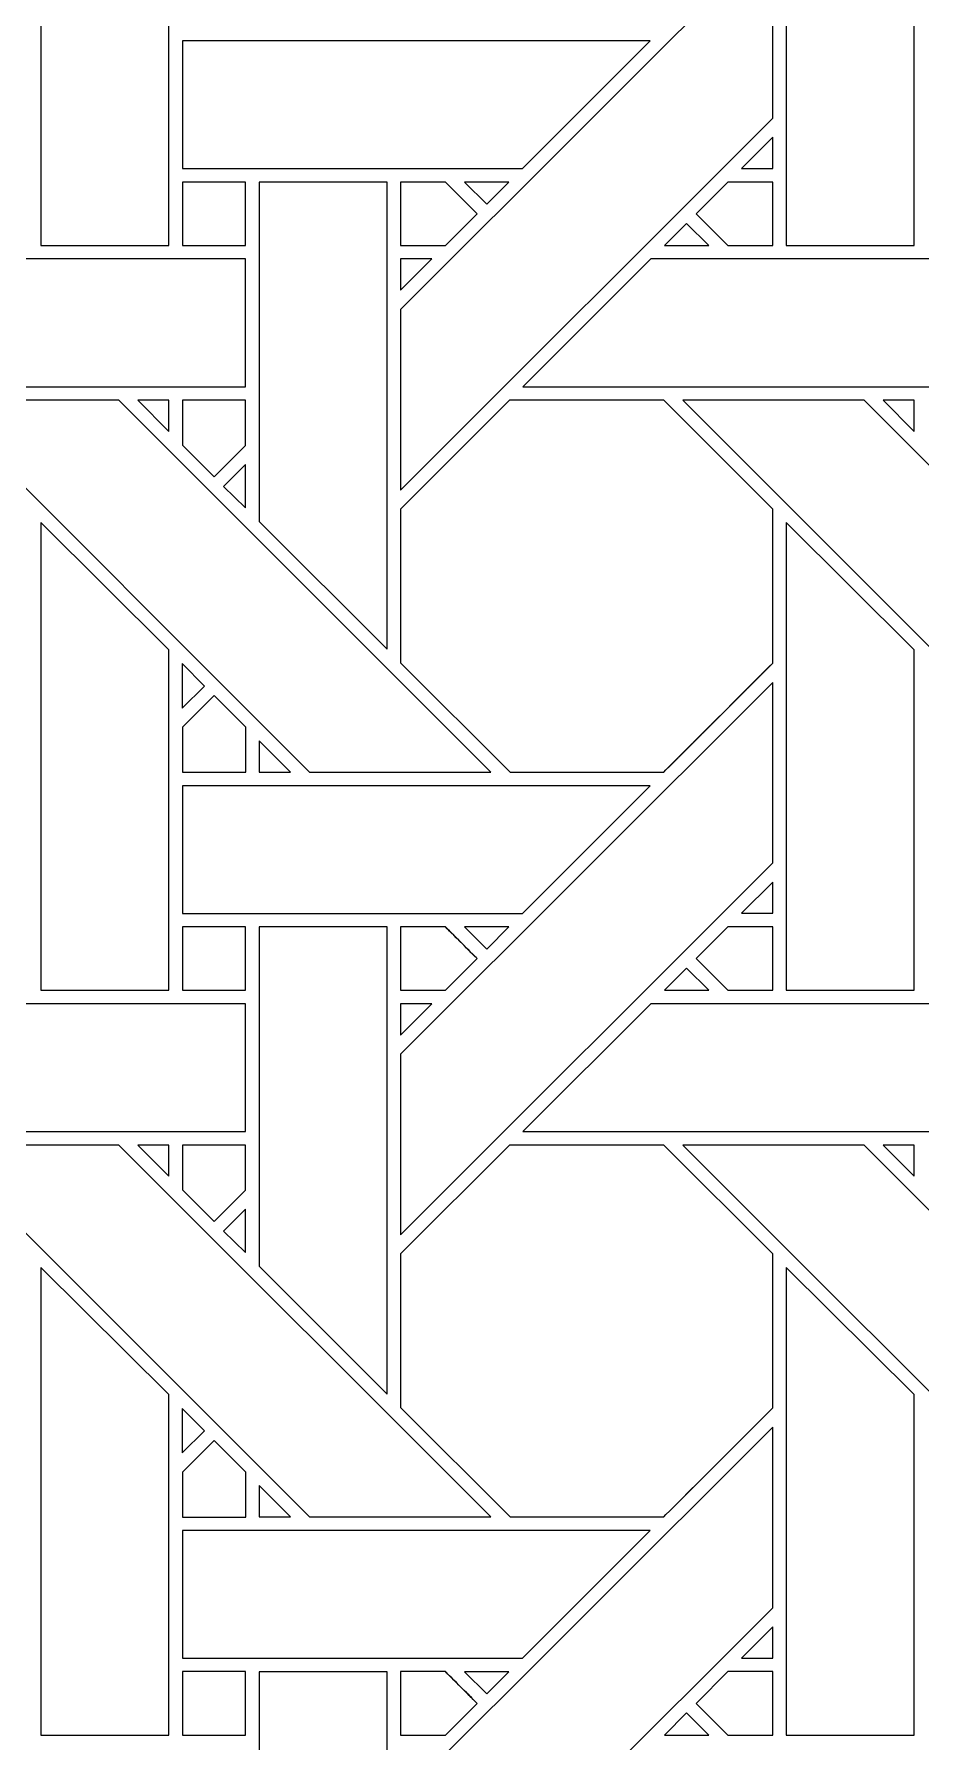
# Model space of a CAD drawing. Header units: inches. Extents: x 4.4 to 20.4, y 1.1 to 17.1.
# Drawn here: x 15.949 to 17.078, y 10.943 to 13.119 of the extents above; entities that cross this region are included whole.
import ezdxf

# ---------------------------------------------------------------- set-up
doc = ezdxf.new("R2010")
doc.units = ezdxf.units.IN
doc.header["$MEASUREMENT"] = 0
doc.layers.add('Design', color=7, linetype='Continuous', lineweight=0)

msp = doc.modelspace()

# ---------------------------------------------------------------- linework, layer by layer
at = {"layer": 'Design'}
for points, knots in [([(4.3829, 17.0948), (4.3829, 17.0948), (4.3829, 1.0948), (4.3829, 1.0948), (4.3829, 1.0948), (20.3829, 1.0948), (20.3829, 1.0948), (20.3829, 1.0948), (20.3829, 17.0948), (20.3829, 17.0948), (20.3829, 17.0948), (4.3829, 17.0948), (4.3829, 17.0948)], [0, 0, 0, 0, 1, 1, 1, 2, 2, 2, 3, 3, 3, 4, 4, 4, 4]), ([(19.3728, 16.2388), (19.3728, 16.2388), (5.2388, 16.2388), (5.2388, 16.2388), (5.2388, 16.2388), (5.2388, 1.9507), (5.2388, 1.9507), (5.2388, 1.9507), (19.5269, 1.9507), (19.5269, 1.9507), (19.5269, 1.9507), (19.5269, 16.2388), (19.5269, 16.2388), (19.5269, 16.2388), (19.3728, 16.2388), (19.3728, 16.2388)], [0, 0, 0, 0, 1, 1, 1, 2, 2, 2, 3, 3, 3, 4, 4, 4, 5, 5, 5, 5]), ([(15.9574, 12.8493), (15.9574, 12.8493), (15.9574, 13.4452), (15.9574, 13.4452), (15.9574, 13.4452), (16.1201, 13.283), (16.1201, 13.283), (16.1201, 13.283), (16.1201, 12.8493), (16.1201, 12.8493), (16.1201, 12.8493), (15.9574, 12.8493), (15.9574, 12.8493)], [0, 0, 0, 0, 1, 1, 1, 2, 2, 2, 3, 3, 3, 4, 4, 4, 4]), ([(16.9061, 12.8493), (16.9061, 12.8493), (16.9061, 13.4452), (16.9061, 13.4452), (16.9061, 13.4452), (17.0689, 13.283), (17.0689, 13.283), (17.0689, 13.283), (17.0689, 12.8493), (17.0689, 12.8493), (17.0689, 12.8493), (16.9061, 12.8493), (16.9061, 12.8493)], [0, 0, 0, 0, 1, 1, 1, 2, 2, 2, 3, 3, 3, 4, 4, 4, 4]), ([(16.889, 13.0116), (16.889, 13.0116), (16.4153, 12.5379), (16.4153, 12.5379), (16.4153, 12.5379), (16.4153, 12.768), (16.4153, 12.768), (16.4153, 12.768), (16.889, 13.2416), (16.889, 13.2416), (16.889, 13.2416), (16.889, 13.0116), (16.889, 13.0116)], [0, 0, 0, 0, 1, 1, 1, 2, 2, 2, 3, 3, 3, 4, 4, 4, 4]), ([(16.5704, 12.9474), (16.5704, 12.9474), (16.1375, 12.9474), (16.1375, 12.9474), (16.1375, 12.9474), (16.1375, 13.1101), (16.1375, 13.1101), (16.1375, 13.1101), (16.7332, 13.1101), (16.7332, 13.1101), (16.7332, 13.1101), (16.5704, 12.9474), (16.5704, 12.9474)], [0, 0, 0, 0, 1, 1, 1, 2, 2, 2, 3, 3, 3, 4, 4, 4, 4]), ([(16.889, 12.9872), (16.889, 12.9872), (16.889, 12.9474), (16.889, 12.9474), (16.889, 12.9474), (16.8492, 12.9474), (16.8492, 12.9474), (16.8492, 12.9474), (16.889, 12.9872), (16.889, 12.9872)], [0, 0, 0, 0, 1, 1, 1, 2, 2, 2, 3, 3, 3, 3]), ([(16.1375, 12.9301), (16.1375, 12.9301), (16.2177, 12.9301), (16.2177, 12.9301), (16.2177, 12.9301), (16.2177, 12.8494), (16.2177, 12.8494), (16.2177, 12.8494), (16.1375, 12.8494), (16.1375, 12.8494), (16.1375, 12.8494), (16.1375, 12.9301), (16.1375, 12.9301)], [0, 0, 0, 0, 1, 1, 1, 2, 2, 2, 3, 3, 3, 4, 4, 4, 4]), ([(16.2177, 12.8494), (16.2177, 12.8494), (16.1375, 12.8494), (16.1375, 12.8494), (16.1375, 12.8494), (16.1375, 12.9301), (16.1375, 12.9301), (16.1375, 12.9301), (16.2177, 12.9301), (16.2177, 12.9301), (16.2177, 12.9301), (16.2177, 12.8494), (16.2177, 12.8494)], [0, 0, 0, 0, 1, 1, 1, 2, 2, 2, 3, 3, 3, 4, 4, 4, 4]), ([(16.2352, 12.4979), (16.2352, 12.4979), (16.2352, 12.9301), (16.2352, 12.9301), (16.2352, 12.9301), (16.3982, 12.9301), (16.3982, 12.9301), (16.3982, 12.9301), (16.3982, 12.335), (16.3982, 12.335), (16.3982, 12.335), (16.2352, 12.4979), (16.2352, 12.4979)], [0, 0, 0, 0, 1, 1, 1, 2, 2, 2, 3, 3, 3, 4, 4, 4, 4]), ([(16.4724, 12.9301), (16.4775, 12.925), (16.5083, 12.8942), (16.5127, 12.8898), (16.5127, 12.8898), (16.4723, 12.8494), (16.4723, 12.8494), (16.4723, 12.8494), (16.4153, 12.8494), (16.4153, 12.8494), (16.4153, 12.8494), (16.4153, 12.9301), (16.4153, 12.9301), (16.4153, 12.9301), (16.4724, 12.9301), (16.4724, 12.9301)], [0, 0, 0, 0, 1, 1, 1, 2, 2, 2, 3, 3, 3, 4, 4, 4, 5, 5, 5, 5]), ([(16.5127, 12.8898), (16.5127, 12.8898), (16.4723, 12.8494), (16.4723, 12.8494), (16.4723, 12.8494), (16.4153, 12.8494), (16.4153, 12.8494), (16.4153, 12.8494), (16.4153, 12.9301), (16.4153, 12.9301), (16.4153, 12.9301), (16.4724, 12.9301), (16.4724, 12.9301), (16.4777, 12.9249), (16.5085, 12.894), (16.5127, 12.8898)], [0, 0, 0, 0, 1, 1, 1, 2, 2, 2, 3, 3, 3, 4, 4, 4, 5, 5, 5, 5]), ([(16.4967, 12.9301), (16.4967, 12.9301), (16.5532, 12.9301), (16.5532, 12.9301), (16.5532, 12.9301), (16.5249, 12.9019), (16.5249, 12.9019), (16.5249, 12.9019), (16.4967, 12.9301), (16.4967, 12.9301)], [0, 0, 0, 0, 1, 1, 1, 2, 2, 2, 3, 3, 3, 3]), ([(16.8319, 12.8494), (16.8319, 12.8494), (16.7915, 12.8897), (16.7915, 12.8897), (16.7915, 12.8897), (16.832, 12.9302), (16.832, 12.9302), (16.832, 12.9302), (16.889, 12.9302), (16.889, 12.9302), (16.889, 12.9302), (16.889, 12.8494), (16.889, 12.8494), (16.889, 12.8494), (16.8319, 12.8494), (16.8319, 12.8494)], [0, 0, 0, 0, 1, 1, 1, 2, 2, 2, 3, 3, 3, 4, 4, 4, 5, 5, 5, 5]), ([(16.889, 12.8494), (16.889, 12.8494), (16.8319, 12.8494), (16.8319, 12.8494), (16.8319, 12.8494), (16.7915, 12.8897), (16.7915, 12.8897), (16.7915, 12.8897), (16.832, 12.9302), (16.832, 12.9302), (16.832, 12.9302), (16.889, 12.9302), (16.889, 12.9302), (16.889, 12.9302), (16.889, 12.8494), (16.889, 12.8494)], [0, 0, 0, 0, 1, 1, 1, 2, 2, 2, 3, 3, 3, 4, 4, 4, 5, 5, 5, 5]), ([(16.7794, 12.8776), (16.7794, 12.8776), (16.8076, 12.8493), (16.8076, 12.8493), (16.8076, 12.8493), (16.7511, 12.8493), (16.7511, 12.8493), (16.7511, 12.8493), (16.7794, 12.8776), (16.7794, 12.8776)], [0, 0, 0, 0, 1, 1, 1, 2, 2, 2, 3, 3, 3, 3]), ([(16.2177, 12.8322), (16.2177, 12.8322), (16.2177, 12.6694), (16.2177, 12.6694), (16.2177, 12.6694), (15.6224, 12.6694), (15.6224, 12.6694), (15.6224, 12.6694), (15.7853, 12.8322), (15.7853, 12.8322), (15.7853, 12.8322), (16.2177, 12.8322), (16.2177, 12.8322)], [0, 0, 0, 0, 1, 1, 1, 2, 2, 2, 3, 3, 3, 4, 4, 4, 4]), ([(16.4551, 12.8322), (16.4551, 12.8322), (16.4153, 12.7924), (16.4153, 12.7924), (16.4153, 12.7924), (16.4153, 12.8322), (16.4153, 12.8322), (16.4153, 12.8322), (16.4551, 12.8322), (16.4551, 12.8322)], [0, 0, 0, 0, 1, 1, 1, 2, 2, 2, 3, 3, 3, 3]), ([(17.1664, 12.8322), (17.1664, 12.8322), (17.1664, 12.6694), (17.1664, 12.6694), (17.1664, 12.6694), (16.5711, 12.6694), (16.5711, 12.6694), (16.5711, 12.6694), (16.734, 12.8322), (16.734, 12.8322), (16.734, 12.8322), (17.1664, 12.8322), (17.1664, 12.8322)], [0, 0, 0, 0, 1, 1, 1, 2, 2, 2, 3, 3, 3, 4, 4, 4, 4]), ([(16.5303, 12.1786), (16.5303, 12.1786), (16.2993, 12.1786), (16.2993, 12.1786), (16.2993, 12.1786), (15.8257, 12.6522), (15.8257, 12.6522), (15.8257, 12.6522), (16.0567, 12.6522), (16.0567, 12.6522), (16.0567, 12.6522), (16.5303, 12.1786), (16.5303, 12.1786)], [0, 0, 0, 0, 1, 1, 1, 2, 2, 2, 3, 3, 3, 4, 4, 4, 4]), ([(16.0808, 12.6522), (16.0808, 12.6522), (16.1202, 12.6522), (16.1202, 12.6522), (16.1202, 12.6522), (16.1202, 12.6124), (16.1202, 12.6124), (16.1202, 12.6124), (16.0808, 12.6522), (16.0808, 12.6522)], [0, 0, 0, 0, 1, 1, 1, 2, 2, 2, 3, 3, 3, 3]), ([(16.2177, 12.6523), (16.2177, 12.6523), (16.2177, 12.5947), (16.2177, 12.5947), (16.2177, 12.5947), (16.1778, 12.5547), (16.1778, 12.5547), (16.1778, 12.5547), (16.1375, 12.5951), (16.1375, 12.5951), (16.1375, 12.5951), (16.1375, 12.6523), (16.1375, 12.6523), (16.1375, 12.6523), (16.2177, 12.6523), (16.2177, 12.6523)], [0, 0, 0, 0, 1, 1, 1, 2, 2, 2, 3, 3, 3, 4, 4, 4, 5, 5, 5, 5]), ([(16.1778, 12.5547), (16.1778, 12.5547), (16.1375, 12.5951), (16.1375, 12.5951), (16.1375, 12.5951), (16.1375, 12.6523), (16.1375, 12.6523), (16.1375, 12.6523), (16.2177, 12.6523), (16.2177, 12.6523), (16.2177, 12.6523), (16.2177, 12.5947), (16.2177, 12.5947), (16.2177, 12.5947), (16.1778, 12.5547), (16.1778, 12.5547)], [0, 0, 0, 0, 1, 1, 1, 2, 2, 2, 3, 3, 3, 4, 4, 4, 5, 5, 5, 5]), ([(16.554, 12.6523), (16.554, 12.6523), (16.7502, 12.6523), (16.7502, 12.6523), (16.7502, 12.6523), (16.889, 12.5135), (16.889, 12.5135), (16.889, 12.5135), (16.889, 12.3173), (16.889, 12.3173), (16.8712, 12.2994), (16.7593, 12.1876), (16.7503, 12.1786), (16.7503, 12.1786), (16.5546, 12.1786), (16.5546, 12.1786), (16.5546, 12.1786), (16.4153, 12.3179), (16.4153, 12.3179), (16.4153, 12.3179), (16.4153, 12.5135), (16.4153, 12.5135), (16.4153, 12.5135), (16.554, 12.6523), (16.554, 12.6523)], [0, 0, 0, 0, 1, 1, 1, 2, 2, 2, 3, 3, 3, 4, 4, 4, 5, 5, 5, 6, 6, 6, 7, 7, 7, 8, 8, 8, 8]), ([(16.889, 12.3173), (16.8709, 12.2991), (16.759, 12.1874), (16.7503, 12.1786), (16.7503, 12.1786), (16.5546, 12.1786), (16.5546, 12.1786), (16.5546, 12.1786), (16.4153, 12.3179), (16.4153, 12.3179), (16.4153, 12.3179), (16.4153, 12.5135), (16.4153, 12.5135), (16.4153, 12.5135), (16.554, 12.6523), (16.554, 12.6523), (16.554, 12.6523), (16.7502, 12.6523), (16.7502, 12.6523), (16.7502, 12.6523), (16.889, 12.5135), (16.889, 12.5135), (16.889, 12.5135), (16.889, 12.3173), (16.889, 12.3173)], [0, 0, 0, 0, 1, 1, 1, 2, 2, 2, 3, 3, 3, 4, 4, 4, 5, 5, 5, 6, 6, 6, 7, 7, 7, 8, 8, 8, 8]), ([(17.479, 12.1786), (17.479, 12.1786), (17.248, 12.1786), (17.248, 12.1786), (17.248, 12.1786), (16.7745, 12.6522), (16.7745, 12.6522), (16.7745, 12.6522), (17.0054, 12.6522), (17.0054, 12.6522), (17.0054, 12.6522), (17.479, 12.1786), (17.479, 12.1786)], [0, 0, 0, 0, 1, 1, 1, 2, 2, 2, 3, 3, 3, 4, 4, 4, 4]), ([(17.0295, 12.6522), (17.0295, 12.6522), (17.069, 12.6522), (17.069, 12.6522), (17.069, 12.6522), (17.069, 12.6124), (17.069, 12.6124), (17.069, 12.6124), (17.0295, 12.6522), (17.0295, 12.6522)], [0, 0, 0, 0, 1, 1, 1, 2, 2, 2, 3, 3, 3, 3]), ([(16.2177, 12.5704), (16.2177, 12.5704), (16.2177, 12.5152), (16.2177, 12.5152), (16.2177, 12.5152), (16.1899, 12.5426), (16.1899, 12.5426), (16.1899, 12.5426), (16.2177, 12.5704), (16.2177, 12.5704)], [0, 0, 0, 0, 1, 1, 1, 2, 2, 2, 3, 3, 3, 3]), ([(15.9574, 11.9006), (15.9574, 11.9006), (15.9574, 12.4964), (15.9574, 12.4964), (15.9574, 12.4964), (16.1201, 12.3343), (16.1201, 12.3343), (16.1201, 12.3343), (16.1201, 11.9006), (16.1201, 11.9006), (16.1201, 11.9006), (15.9574, 11.9006), (15.9574, 11.9006)], [0, 0, 0, 0, 1, 1, 1, 2, 2, 2, 3, 3, 3, 4, 4, 4, 4]), ([(16.9061, 11.9006), (16.9061, 11.9006), (16.9061, 12.4964), (16.9061, 12.4964), (16.9061, 12.4964), (17.0689, 12.3343), (17.0689, 12.3343), (17.0689, 12.3343), (17.0689, 11.9006), (17.0689, 11.9006), (17.0689, 11.9006), (16.9061, 11.9006), (16.9061, 11.9006)], [0, 0, 0, 0, 1, 1, 1, 2, 2, 2, 3, 3, 3, 4, 4, 4, 4]), ([(16.1374, 12.26), (16.1374, 12.26), (16.1374, 12.3168), (16.1374, 12.3168), (16.1374, 12.3168), (16.1656, 12.2882), (16.1656, 12.2882), (16.1656, 12.2882), (16.1374, 12.26), (16.1374, 12.26)], [0, 0, 0, 0, 1, 1, 1, 2, 2, 2, 3, 3, 3, 3]), ([(16.889, 12.0628), (16.889, 12.0628), (16.4153, 11.5892), (16.4153, 11.5892), (16.4153, 11.5892), (16.4153, 11.8193), (16.4153, 11.8193), (16.4153, 11.8193), (16.889, 12.2929), (16.889, 12.2929), (16.889, 12.2929), (16.889, 12.0628), (16.889, 12.0628)], [0, 0, 0, 0, 1, 1, 1, 2, 2, 2, 3, 3, 3, 4, 4, 4, 4]), ([(16.1375, 12.1784), (16.1375, 12.1784), (16.1375, 12.2357), (16.1375, 12.2357), (16.1375, 12.2357), (16.1778, 12.276), (16.1778, 12.276), (16.1778, 12.276), (16.2181, 12.2357), (16.2181, 12.2357), (16.2181, 12.2357), (16.2181, 12.1784), (16.2181, 12.1784), (16.2181, 12.1784), (16.1375, 12.1784), (16.1375, 12.1784)], [0, 0, 0, 0, 1, 1, 1, 2, 2, 2, 3, 3, 3, 4, 4, 4, 5, 5, 5, 5]), ([(16.1778, 12.276), (16.1778, 12.276), (16.2181, 12.2357), (16.2181, 12.2357), (16.2181, 12.2357), (16.2181, 12.1784), (16.2181, 12.1784), (16.2181, 12.1784), (16.1375, 12.1784), (16.1375, 12.1784), (16.1375, 12.1784), (16.1375, 12.2357), (16.1375, 12.2357), (16.1375, 12.2357), (16.1778, 12.276), (16.1778, 12.276)], [0, 0, 0, 0, 1, 1, 1, 2, 2, 2, 3, 3, 3, 4, 4, 4, 5, 5, 5, 5]), ([(16.2354, 12.1786), (16.2354, 12.1786), (16.2354, 12.2184), (16.2354, 12.2184), (16.2354, 12.2184), (16.2751, 12.1786), (16.2751, 12.1786), (16.2751, 12.1786), (16.2354, 12.1786), (16.2354, 12.1786)], [0, 0, 0, 0, 1, 1, 1, 2, 2, 2, 3, 3, 3, 3]), ([(16.5704, 11.9986), (16.5704, 11.9986), (16.1375, 11.9986), (16.1375, 11.9986), (16.1375, 11.9986), (16.1375, 12.1613), (16.1375, 12.1613), (16.1375, 12.1613), (16.7332, 12.1613), (16.7332, 12.1613), (16.7332, 12.1613), (16.5704, 11.9986), (16.5704, 11.9986)], [0, 0, 0, 0, 1, 1, 1, 2, 2, 2, 3, 3, 3, 4, 4, 4, 4]), ([(16.889, 12.0384), (16.889, 12.0384), (16.889, 11.9987), (16.889, 11.9987), (16.889, 11.9987), (16.8492, 11.9987), (16.8492, 11.9987), (16.8492, 11.9987), (16.889, 12.0384), (16.889, 12.0384)], [0, 0, 0, 0, 1, 1, 1, 2, 2, 2, 3, 3, 3, 3]), ([(16.1375, 11.9814), (16.1375, 11.9814), (16.2177, 11.9814), (16.2177, 11.9814), (16.2177, 11.9814), (16.2177, 11.9006), (16.2177, 11.9006), (16.2177, 11.9006), (16.1375, 11.9006), (16.1375, 11.9006), (16.1375, 11.9006), (16.1375, 11.9814), (16.1375, 11.9814)], [0, 0, 0, 0, 1, 1, 1, 2, 2, 2, 3, 3, 3, 4, 4, 4, 4]), ([(16.1375, 11.9006), (16.1375, 11.9006), (16.1375, 11.9814), (16.1375, 11.9814), (16.1375, 11.9814), (16.2177, 11.9814), (16.2177, 11.9814), (16.2177, 11.9814), (16.2177, 11.9006), (16.2177, 11.9006), (16.2177, 11.9006), (16.1375, 11.9006), (16.1375, 11.9006)], [0, 0, 0, 0, 1, 1, 1, 2, 2, 2, 3, 3, 3, 4, 4, 4, 4]), ([(16.2352, 11.5492), (16.2352, 11.5492), (16.2352, 11.9814), (16.2352, 11.9814), (16.2352, 11.9814), (16.3982, 11.9814), (16.3982, 11.9814), (16.3982, 11.9814), (16.3982, 11.3863), (16.3982, 11.3863), (16.3982, 11.3863), (16.2352, 11.5492), (16.2352, 11.5492)], [0, 0, 0, 0, 1, 1, 1, 2, 2, 2, 3, 3, 3, 4, 4, 4, 4]), ([(16.4724, 11.9814), (16.4775, 11.9763), (16.5083, 11.9455), (16.5127, 11.9411), (16.5127, 11.9411), (16.4723, 11.9006), (16.4723, 11.9006), (16.4723, 11.9006), (16.4153, 11.9006), (16.4153, 11.9006), (16.4153, 11.9006), (16.4153, 11.9814), (16.4153, 11.9814), (16.4153, 11.9814), (16.4724, 11.9814), (16.4724, 11.9814)], [0, 0, 0, 0, 1, 1, 1, 2, 2, 2, 3, 3, 3, 4, 4, 4, 5, 5, 5, 5]), ([(16.4981, 11.9557), (16.4981, 11.9557), (16.5127, 11.9411), (16.5127, 11.9411), (16.5127, 11.9411), (16.4723, 11.9006), (16.4723, 11.9006), (16.4723, 11.9006), (16.4153, 11.9006), (16.4153, 11.9006), (16.4153, 11.9006), (16.4153, 11.9814), (16.4153, 11.9814), (16.4153, 11.9814), (16.4724, 11.9814), (16.4724, 11.9814), (16.478, 11.9758), (16.4884, 11.9653), (16.4981, 11.9557)], [0, 0, 0, 0, 1, 1, 1, 2, 2, 2, 3, 3, 3, 4, 4, 4, 5, 5, 5, 6, 6, 6, 6]), ([(16.4967, 11.9814), (16.4967, 11.9814), (16.5532, 11.9814), (16.5532, 11.9814), (16.5532, 11.9814), (16.5249, 11.9532), (16.5249, 11.9532), (16.5249, 11.9532), (16.4967, 11.9814), (16.4967, 11.9814)], [0, 0, 0, 0, 1, 1, 1, 2, 2, 2, 3, 3, 3, 3]), ([(16.8319, 11.9006), (16.8319, 11.9006), (16.7915, 11.941), (16.7915, 11.941), (16.7915, 11.941), (16.832, 11.9814), (16.832, 11.9814), (16.832, 11.9814), (16.889, 11.9814), (16.889, 11.9814), (16.889, 11.9814), (16.889, 11.9006), (16.889, 11.9006), (16.889, 11.9006), (16.8319, 11.9006), (16.8319, 11.9006)], [0, 0, 0, 0, 1, 1, 1, 2, 2, 2, 3, 3, 3, 4, 4, 4, 5, 5, 5, 5]), ([(16.889, 11.9006), (16.889, 11.9006), (16.8319, 11.9006), (16.8319, 11.9006), (16.8319, 11.9006), (16.7915, 11.941), (16.7915, 11.941), (16.7915, 11.941), (16.832, 11.9814), (16.832, 11.9814), (16.832, 11.9814), (16.889, 11.9814), (16.889, 11.9814), (16.889, 11.9814), (16.889, 11.9006), (16.889, 11.9006)], [0, 0, 0, 0, 1, 1, 1, 2, 2, 2, 3, 3, 3, 4, 4, 4, 5, 5, 5, 5]), ([(16.7794, 11.9289), (16.7794, 11.9289), (16.8076, 11.9006), (16.8076, 11.9006), (16.8076, 11.9006), (16.7511, 11.9006), (16.7511, 11.9006), (16.7511, 11.9006), (16.7794, 11.9289), (16.7794, 11.9289)], [0, 0, 0, 0, 1, 1, 1, 2, 2, 2, 3, 3, 3, 3]), ([(16.2177, 11.8835), (16.2177, 11.8835), (16.2177, 11.7207), (16.2177, 11.7207), (16.2177, 11.7207), (15.6224, 11.7207), (15.6224, 11.7207), (15.6224, 11.7207), (15.7853, 11.8835), (15.7853, 11.8835), (15.7853, 11.8835), (16.2177, 11.8835), (16.2177, 11.8835)], [0, 0, 0, 0, 1, 1, 1, 2, 2, 2, 3, 3, 3, 4, 4, 4, 4]), ([(16.4551, 11.8835), (16.4551, 11.8835), (16.4153, 11.8436), (16.4153, 11.8436), (16.4153, 11.8436), (16.4153, 11.8835), (16.4153, 11.8835), (16.4153, 11.8835), (16.4551, 11.8835), (16.4551, 11.8835)], [0, 0, 0, 0, 1, 1, 1, 2, 2, 2, 3, 3, 3, 3]), ([(17.1664, 11.8835), (17.1664, 11.8835), (17.1664, 11.7207), (17.1664, 11.7207), (17.1664, 11.7207), (16.5711, 11.7207), (16.5711, 11.7207), (16.5711, 11.7207), (16.734, 11.8835), (16.734, 11.8835), (16.734, 11.8835), (17.1664, 11.8835), (17.1664, 11.8835)], [0, 0, 0, 0, 1, 1, 1, 2, 2, 2, 3, 3, 3, 4, 4, 4, 4]), ([(16.2993, 11.2299), (16.2993, 11.2299), (15.8257, 11.7035), (15.8257, 11.7035), (15.8257, 11.7035), (16.0567, 11.7035), (16.0567, 11.7035), (16.0567, 11.7035), (16.5303, 11.2299), (16.5303, 11.2299), (16.5303, 11.2299), (16.2993, 11.2299), (16.2993, 11.2299)], [0, 0, 0, 0, 1, 1, 1, 2, 2, 2, 3, 3, 3, 4, 4, 4, 4]), ([(16.1202, 11.7035), (16.1202, 11.7035), (16.1202, 11.6637), (16.1202, 11.6637), (16.1202, 11.6637), (16.0808, 11.7035), (16.0808, 11.7035), (16.0808, 11.7035), (16.1202, 11.7035), (16.1202, 11.7035)], [0, 0, 0, 0, 1, 1, 1, 2, 2, 2, 3, 3, 3, 3]), ([(16.2177, 11.7035), (16.2177, 11.7035), (16.2177, 11.6459), (16.2177, 11.6459), (16.2177, 11.6459), (16.1778, 11.606), (16.1778, 11.606), (16.1778, 11.606), (16.1375, 11.6463), (16.1375, 11.6463), (16.1375, 11.6463), (16.1375, 11.7035), (16.1375, 11.7035), (16.1375, 11.7035), (16.2177, 11.7035), (16.2177, 11.7035)], [0, 0, 0, 0, 1, 1, 1, 2, 2, 2, 3, 3, 3, 4, 4, 4, 5, 5, 5, 5]), ([(16.1778, 11.606), (16.1778, 11.606), (16.1375, 11.6463), (16.1375, 11.6463), (16.1375, 11.6463), (16.1375, 11.7035), (16.1375, 11.7035), (16.1375, 11.7035), (16.2177, 11.7035), (16.2177, 11.7035), (16.2177, 11.7035), (16.2177, 11.6459), (16.2177, 11.6459), (16.2177, 11.6459), (16.1778, 11.606), (16.1778, 11.606)], [0, 0, 0, 0, 1, 1, 1, 2, 2, 2, 3, 3, 3, 4, 4, 4, 5, 5, 5, 5]), ([(16.554, 11.7035), (16.554, 11.7035), (16.7502, 11.7035), (16.7502, 11.7035), (16.7502, 11.7035), (16.889, 11.5648), (16.889, 11.5648), (16.889, 11.5648), (16.889, 11.3686), (16.889, 11.3686), (16.8712, 11.3507), (16.7593, 11.2389), (16.7503, 11.2299), (16.7503, 11.2299), (16.5546, 11.2299), (16.5546, 11.2299), (16.5546, 11.2299), (16.4153, 11.3691), (16.4153, 11.3691), (16.4153, 11.3691), (16.4153, 11.5648), (16.4153, 11.5648), (16.4153, 11.5648), (16.554, 11.7035), (16.554, 11.7035)], [0, 0, 0, 0, 1, 1, 1, 2, 2, 2, 3, 3, 3, 4, 4, 4, 5, 5, 5, 6, 6, 6, 7, 7, 7, 8, 8, 8, 8]), ([(16.889, 11.3686), (16.8711, 11.3506), (16.7592, 11.2389), (16.7503, 11.2299), (16.7503, 11.2299), (16.5546, 11.2299), (16.5546, 11.2299), (16.5546, 11.2299), (16.4153, 11.3691), (16.4153, 11.3691), (16.4153, 11.3691), (16.4153, 11.5648), (16.4153, 11.5648), (16.4153, 11.5648), (16.554, 11.7035), (16.554, 11.7035), (16.554, 11.7035), (16.7502, 11.7035), (16.7502, 11.7035), (16.7502, 11.7035), (16.889, 11.5648), (16.889, 11.5648), (16.889, 11.5648), (16.889, 11.3686), (16.889, 11.3686)], [0, 0, 0, 0, 1, 1, 1, 2, 2, 2, 3, 3, 3, 4, 4, 4, 5, 5, 5, 6, 6, 6, 7, 7, 7, 8, 8, 8, 8]), ([(17.248, 11.2299), (17.248, 11.2299), (16.7745, 11.7035), (16.7745, 11.7035), (16.7745, 11.7035), (17.0054, 11.7035), (17.0054, 11.7035), (17.0054, 11.7035), (17.479, 11.2299), (17.479, 11.2299), (17.479, 11.2299), (17.248, 11.2299), (17.248, 11.2299)], [0, 0, 0, 0, 1, 1, 1, 2, 2, 2, 3, 3, 3, 4, 4, 4, 4]), ([(17.069, 11.7035), (17.069, 11.7035), (17.069, 11.6637), (17.069, 11.6637), (17.069, 11.6637), (17.0295, 11.7035), (17.0295, 11.7035), (17.0295, 11.7035), (17.069, 11.7035), (17.069, 11.7035)], [0, 0, 0, 0, 1, 1, 1, 2, 2, 2, 3, 3, 3, 3]), ([(16.2177, 11.6217), (16.2177, 11.6217), (16.2177, 11.5665), (16.2177, 11.5665), (16.2177, 11.5665), (16.1899, 11.5939), (16.1899, 11.5939), (16.1899, 11.5939), (16.2177, 11.6217), (16.2177, 11.6217)], [0, 0, 0, 0, 1, 1, 1, 2, 2, 2, 3, 3, 3, 3]), ([(15.9574, 10.9519), (15.9574, 10.9519), (15.9574, 11.5477), (15.9574, 11.5477), (15.9574, 11.5477), (16.1201, 11.3856), (16.1201, 11.3856), (16.1201, 11.3856), (16.1201, 10.9519), (16.1201, 10.9519), (16.1201, 10.9519), (15.9574, 10.9519), (15.9574, 10.9519)], [0, 0, 0, 0, 1, 1, 1, 2, 2, 2, 3, 3, 3, 4, 4, 4, 4]), ([(16.9061, 10.9519), (16.9061, 10.9519), (16.9061, 11.5477), (16.9061, 11.5477), (16.9061, 11.5477), (17.0689, 11.3856), (17.0689, 11.3856), (17.0689, 11.3856), (17.0689, 10.9519), (17.0689, 10.9519), (17.0689, 10.9519), (16.9061, 10.9519), (16.9061, 10.9519)], [0, 0, 0, 0, 1, 1, 1, 2, 2, 2, 3, 3, 3, 4, 4, 4, 4]), ([(16.1374, 11.3113), (16.1374, 11.3113), (16.1374, 11.3681), (16.1374, 11.3681), (16.1374, 11.3681), (16.1656, 11.3395), (16.1656, 11.3395), (16.1656, 11.3395), (16.1374, 11.3113), (16.1374, 11.3113)], [0, 0, 0, 0, 1, 1, 1, 2, 2, 2, 3, 3, 3, 3]), ([(16.889, 11.1141), (16.889, 11.1141), (16.4153, 10.6404), (16.4153, 10.6404), (16.4153, 10.6404), (16.4153, 10.8705), (16.4153, 10.8705), (16.4153, 10.8705), (16.889, 11.3441), (16.889, 11.3441), (16.889, 11.3441), (16.889, 11.1141), (16.889, 11.1141)], [0, 0, 0, 0, 1, 1, 1, 2, 2, 2, 3, 3, 3, 4, 4, 4, 4]), ([(16.1375, 11.2297), (16.1375, 11.2297), (16.1375, 11.2869), (16.1375, 11.2869), (16.1375, 11.2869), (16.1778, 11.3273), (16.1778, 11.3273), (16.1778, 11.3273), (16.2181, 11.287), (16.2181, 11.287), (16.2181, 11.287), (16.2181, 11.2297), (16.2181, 11.2297), (16.2181, 11.2297), (16.1375, 11.2297), (16.1375, 11.2297)], [0, 0, 0, 0, 1, 1, 1, 2, 2, 2, 3, 3, 3, 4, 4, 4, 5, 5, 5, 5]), ([(16.1778, 11.3273), (16.1778, 11.3273), (16.2181, 11.287), (16.2181, 11.287), (16.2181, 11.287), (16.2181, 11.2297), (16.2181, 11.2297), (16.2181, 11.2297), (16.1375, 11.2297), (16.1375, 11.2297), (16.1375, 11.2297), (16.1375, 11.2869), (16.1375, 11.2869), (16.1375, 11.2869), (16.1778, 11.3273), (16.1778, 11.3273)], [0, 0, 0, 0, 1, 1, 1, 2, 2, 2, 3, 3, 3, 4, 4, 4, 5, 5, 5, 5]), ([(16.2354, 11.2299), (16.2354, 11.2299), (16.2354, 11.2697), (16.2354, 11.2697), (16.2354, 11.2697), (16.2751, 11.2299), (16.2751, 11.2299), (16.2751, 11.2299), (16.2354, 11.2299), (16.2354, 11.2299)], [0, 0, 0, 0, 1, 1, 1, 2, 2, 2, 3, 3, 3, 3]), ([(16.5704, 11.0499), (16.5704, 11.0499), (16.1375, 11.0499), (16.1375, 11.0499), (16.1375, 11.0499), (16.1375, 11.2126), (16.1375, 11.2126), (16.1375, 11.2126), (16.7332, 11.2126), (16.7332, 11.2126), (16.7332, 11.2126), (16.5704, 11.0499), (16.5704, 11.0499)], [0, 0, 0, 0, 1, 1, 1, 2, 2, 2, 3, 3, 3, 4, 4, 4, 4]), ([(16.889, 11.0897), (16.889, 11.0897), (16.889, 11.0499), (16.889, 11.0499), (16.889, 11.0499), (16.8492, 11.0499), (16.8492, 11.0499), (16.8492, 11.0499), (16.889, 11.0897), (16.889, 11.0897)], [0, 0, 0, 0, 1, 1, 1, 2, 2, 2, 3, 3, 3, 3]), ([(16.1375, 11.0327), (16.1375, 11.0327), (16.2177, 11.0327), (16.2177, 11.0327), (16.2177, 11.0327), (16.2177, 10.9519), (16.2177, 10.9519), (16.2177, 10.9519), (16.1375, 10.9519), (16.1375, 10.9519), (16.1375, 10.9519), (16.1375, 11.0327), (16.1375, 11.0327)], [0, 0, 0, 0, 1, 1, 1, 2, 2, 2, 3, 3, 3, 4, 4, 4, 4]), ([(16.1375, 10.9519), (16.1375, 10.9519), (16.1375, 11.0327), (16.1375, 11.0327), (16.1375, 11.0327), (16.2177, 11.0327), (16.2177, 11.0327), (16.2177, 11.0327), (16.2177, 10.9519), (16.2177, 10.9519), (16.2177, 10.9519), (16.1375, 10.9519), (16.1375, 10.9519)], [0, 0, 0, 0, 1, 1, 1, 2, 2, 2, 3, 3, 3, 4, 4, 4, 4]), ([(16.2352, 10.6004), (16.2352, 10.6004), (16.2352, 11.0326), (16.2352, 11.0326), (16.2352, 11.0326), (16.3982, 11.0326), (16.3982, 11.0326), (16.3982, 11.0326), (16.3982, 10.4375), (16.3982, 10.4375), (16.3982, 10.4375), (16.2352, 10.6004), (16.2352, 10.6004)], [0, 0, 0, 0, 1, 1, 1, 2, 2, 2, 3, 3, 3, 4, 4, 4, 4]), ([(16.4724, 11.0327), (16.4775, 11.0276), (16.5083, 10.9967), (16.5127, 10.9923), (16.5127, 10.9923), (16.4723, 10.9519), (16.4723, 10.9519), (16.4723, 10.9519), (16.4153, 10.9519), (16.4153, 10.9519), (16.4153, 10.9519), (16.4153, 11.0327), (16.4153, 11.0327), (16.4153, 11.0327), (16.4724, 11.0327), (16.4724, 11.0327)], [0, 0, 0, 0, 1, 1, 1, 2, 2, 2, 3, 3, 3, 4, 4, 4, 5, 5, 5, 5]), ([(16.5127, 10.9923), (16.5127, 10.9923), (16.4723, 10.9519), (16.4723, 10.9519), (16.4723, 10.9519), (16.4153, 10.9519), (16.4153, 10.9519), (16.4153, 10.9519), (16.4153, 11.0327), (16.4153, 11.0327), (16.4153, 11.0327), (16.4724, 11.0327), (16.4724, 11.0327), (16.4777, 11.0274), (16.5085, 10.9965), (16.5127, 10.9923)], [0, 0, 0, 0, 1, 1, 1, 2, 2, 2, 3, 3, 3, 4, 4, 4, 5, 5, 5, 5]), ([(16.4967, 11.0326), (16.4967, 11.0326), (16.5532, 11.0326), (16.5532, 11.0326), (16.5532, 11.0326), (16.5249, 11.0045), (16.5249, 11.0045), (16.5249, 11.0045), (16.4967, 11.0326), (16.4967, 11.0326)], [0, 0, 0, 0, 1, 1, 1, 2, 2, 2, 3, 3, 3, 3]), ([(16.8319, 10.9519), (16.8319, 10.9519), (16.7915, 10.9923), (16.7915, 10.9923), (16.7915, 10.9923), (16.832, 11.0327), (16.832, 11.0327), (16.832, 11.0327), (16.889, 11.0327), (16.889, 11.0327), (16.889, 11.0327), (16.889, 10.9519), (16.889, 10.9519), (16.889, 10.9519), (16.8319, 10.9519), (16.8319, 10.9519)], [0, 0, 0, 0, 1, 1, 1, 2, 2, 2, 3, 3, 3, 4, 4, 4, 5, 5, 5, 5]), ([(16.889, 10.9519), (16.889, 10.9519), (16.8319, 10.9519), (16.8319, 10.9519), (16.8319, 10.9519), (16.7915, 10.9923), (16.7915, 10.9923), (16.7915, 10.9923), (16.832, 11.0327), (16.832, 11.0327), (16.832, 11.0327), (16.889, 11.0327), (16.889, 11.0327), (16.889, 11.0327), (16.889, 10.9519), (16.889, 10.9519)], [0, 0, 0, 0, 1, 1, 1, 2, 2, 2, 3, 3, 3, 4, 4, 4, 5, 5, 5, 5]), ([(16.7794, 10.9801), (16.7794, 10.9801), (16.8076, 10.9519), (16.8076, 10.9519), (16.8076, 10.9519), (16.7511, 10.9519), (16.7511, 10.9519), (16.7511, 10.9519), (16.7794, 10.9801), (16.7794, 10.9801)], [0, 0, 0, 0, 1, 1, 1, 2, 2, 2, 3, 3, 3, 3])]:
    msp.add_open_spline(points, degree=3, knots=knots, dxfattribs=at)

doc.saveas('drawing.dxf')
